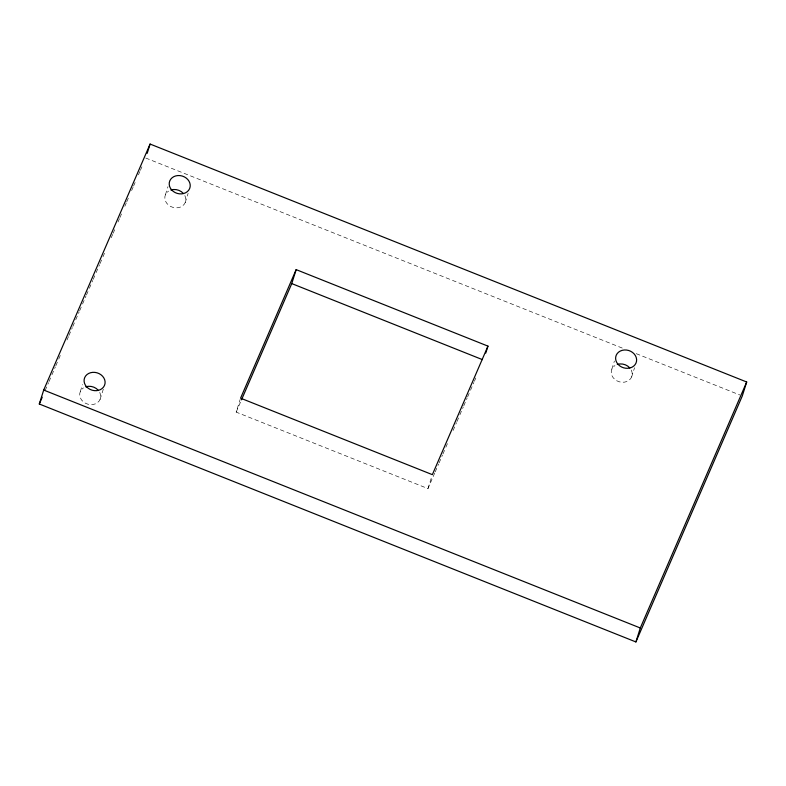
<?xml version="1.0" encoding="UTF-8"?>
<svg xmlns="http://www.w3.org/2000/svg" width="786" height="786" viewBox="0 0 786 786"><rect width="100%" height="100%" fill="white"/><g stroke="black" fill="none" stroke-linecap="round" stroke-linejoin="round"><path stroke-width="0.59" stroke-dasharray="3.93 2.95" d="M80.319 391.526L82.52 384.541M100.087 399.406L103.388 388.942M165.443 194.731L168.007 186.587M185.201 202.611L188.139 193.307M434.727 472.966L427.957 488.607L236.173 412.119L240.202 399.327M427.957 488.607L431.995 475.815M611.842 369.155L614.406 361.02M631.6 377.034L634.538 367.74M45.126 390.524L48.535 382.664M49.017 381.544L51.444 375.924M51.935 374.804L55.334 366.934M55.816 365.814L58.252 360.194M58.734 359.074L61.161 353.454M66.997 339.984L68.451 336.614M68.932 335.484L72.341 327.624M72.823 326.504L75.25 320.885M75.741 319.764L79.14 311.895M79.622 310.775L82.058 305.155M82.54 304.035L85.939 296.175M86.431 295.045L88.857 289.435M89.339 288.315L92.748 280.445M93.229 279.325L95.656 273.705M96.147 272.585L99.547 264.725M100.028 263.595L102.465 257.985M102.946 256.855L105.373 251.245M111.209 237.765L112.663 234.395M113.145 233.275L115.581 227.655M118.008 222.035L119.462 218.665M119.953 217.545L122.38 211.925M124.807 206.315L126.271 202.945M126.752 201.815L129.179 196.205M131.616 190.585L133.07 187.215M133.551 186.095L135.988 180.475M138.415 174.865L139.869 171.495M140.36 170.366L142.787 164.755M236.173 412.119L241.007 400.939M435.218 471.846L438.598 464.025M439.079 462.905L442.469 455.084M442.95 453.964L445.367 448.374M445.849 447.254L448.266 441.663M453.1 430.492L456.479 422.671M456.971 421.551L459.388 415.961M459.869 414.841L463.249 407.02M463.74 405.9L467.12 398.08M467.601 396.959L470.018 391.369M470.5 390.259L473.889 382.428M474.371 381.318L475.825 377.958M145.705 158.015L623.662 348.63M636.208 353.641L740.019 395.044M631.246 370.01A10.65 9.029 17.5 0 1 626.982 381.456A10.65 9.029 17.5 0 1 613.109 377.634A10.65 9.029 17.5 0 1 614.957 365.529M184.848 195.586A10.65 9.029 17.5 0 1 180.584 207.023A10.65 9.029 17.5 0 1 166.711 203.21A10.65 9.029 17.5 0 1 168.558 191.106M99.724 392.381A10.65 9.029 17.5 0 1 95.46 403.817A10.65 9.029 17.5 0 1 81.587 400.005A10.65 9.029 17.5 0 1 83.434 387.901"/><path stroke-width="1.18" d="M39.3 404.004L43.702 390.053L150.097 144.054L746.7 381.996L742.298 395.947L635.903 641.946L39.3 404.004L42.218 397.264M147.169 153.358L150.097 144.054M241.489 399.828L291.763 283.589L296.165 269.627L487.959 346.125L485.758 353.101M635.903 641.946L640.295 627.985L746.7 381.996M296.165 269.627L240.575 398.168L432.359 474.656L487.959 346.125M291.763 283.589L482.417 359.624M43.702 390.053L640.295 627.985M617.275 364.439A10.65 9.029 17.5 0 1 629.773 367.877M170.876 190.016A10.65 9.029 17.5 0 1 183.374 193.444M85.753 386.81A10.65 9.029 17.5 0 1 98.25 390.249M618.071 364.36A10.65 9.029 17.5 0 0 636.002 363.083A10.65 9.029 17.5 0 0 624.29 349.986A10.65 9.029 17.5 0 0 618.071 364.36M171.672 189.937A10.65 9.029 17.5 0 0 189.603 188.65A10.65 9.029 17.5 0 0 177.891 175.553A10.65 9.029 17.5 0 0 171.672 189.937M86.548 386.732A10.65 9.029 17.5 0 0 104.479 385.454A10.65 9.029 17.5 0 0 92.768 372.348A10.65 9.029 17.5 0 0 86.548 386.732"/></g></svg>
